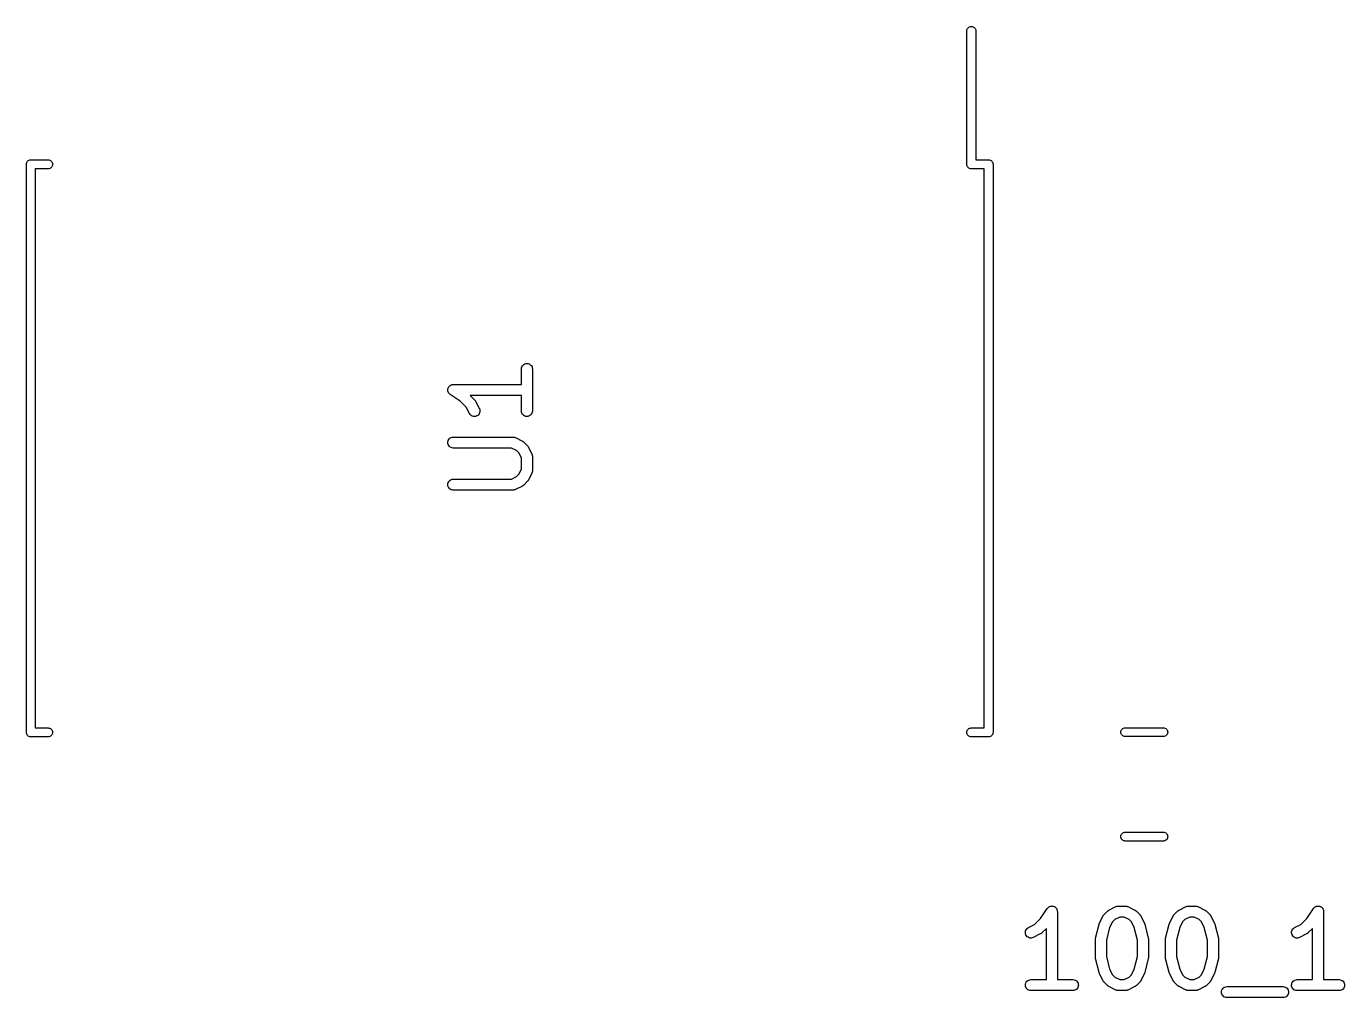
# Model space of a CAD drawing. Extents: x 2.47 to 8.87, y -5.61 to -1.57.
# Drawn here: x 3.26 to 3.965, y -3.005 to -2.485 of the extents above; entities that cross this region are included whole.
import ezdxf

# ---------------------------------------------------------------- set-up
doc = ezdxf.new("R2010")
doc.units = 0
doc.header["$MEASUREMENT"] = 0
doc.layers.add('BLACK', color=7, linetype='CONTINUOUS')

msp = doc.modelspace()

# ---------------------------------------------------------------- linework, layer by layer
at = {"layer": 'BLACK', "linetype": 'CONTINUOUS'}
for p, q in [((3.76329, -2.48706), (3.76332, -2.48671)), ((3.76329, -2.55852), (3.76329, -2.48706)), ((3.76332, -2.48671), (3.76345, -2.48627)), ((3.76345, -2.48627), (3.76367, -2.48586)), ((3.76367, -2.48586), (3.76397, -2.4855)), ((3.76397, -2.4855), (3.76433, -2.4852)), ((3.76433, -2.4852), (3.76474, -2.48498)), ((3.76474, -2.48498), (3.76518, -2.48485)), ((3.76518, -2.48485), (3.76565, -2.4848)), ((3.76565, -2.4848), (3.76611, -2.48485)), ((3.76611, -2.48485), (3.76656, -2.48498)), ((3.76656, -2.48498), (3.76697, -2.4852)), ((3.76697, -2.4852), (3.76733, -2.4855)), ((3.76733, -2.4855), (3.76762, -2.48586)), ((3.76762, -2.48586), (3.76784, -2.48627)), ((3.76784, -2.48627), (3.76798, -2.48671)), ((3.76798, -2.48671), (3.76801, -2.48706)), ((3.76801, -2.48706), (3.76801, -2.55627)), ((3.25993, -2.55863), (3.25997, -2.55817)), ((3.25994, -2.55875), (3.25993, -2.55863)), ((3.25994, -2.71048), (3.25994, -2.55875)), ((3.25997, -2.55817), (3.26011, -2.55772)), ((3.26011, -2.55772), (3.26033, -2.55731)), ((3.26033, -2.55731), (3.26062, -2.55695)), ((3.26062, -2.55695), (3.26098, -2.55666)), ((3.26098, -2.55666), (3.26139, -2.55644)), ((3.26139, -2.55644), (3.26184, -2.5563)), ((3.26184, -2.5563), (3.26218, -2.55627)), ((3.26218, -2.55627), (3.2623, -2.55626)), ((3.26218, -2.55627), (3.26218, -2.55627)), ((3.2623, -2.55626), (3.26242, -2.55627)), ((3.26242, -2.55627), (3.27167, -2.55627)), ((3.27167, -2.56099), (3.26466, -2.56099)), ((3.26466, -2.56099), (3.26466, -2.86021)), ((3.27167, -2.55627), (3.27202, -2.5563)), ((3.27202, -2.56096), (3.27167, -2.56099)), ((3.27202, -2.5563), (3.27246, -2.55644)), ((3.27246, -2.56082), (3.27202, -2.56096)), ((3.27246, -2.55644), (3.27287, -2.55666)), ((3.27287, -2.56061), (3.27246, -2.56082)), ((3.27287, -2.55666), (3.27323, -2.55695)), ((3.27323, -2.56031), (3.27287, -2.56061)), ((3.27323, -2.55695), (3.27353, -2.55731)), ((3.27353, -2.55995), (3.27323, -2.56031)), ((3.27353, -2.55731), (3.27375, -2.55772)), ((3.27375, -2.55954), (3.27353, -2.55995)), ((3.27375, -2.55772), (3.27388, -2.55817)), ((3.27388, -2.55909), (3.27375, -2.55954)), ((3.27388, -2.55817), (3.27393, -2.55863)), ((3.27393, -2.55863), (3.27388, -2.55909)), ((3.76327, -2.55863), (3.76329, -2.55852)), ((3.76332, -2.55909), (3.76327, -2.55863)), ((3.76345, -2.55954), (3.76332, -2.55909)), ((3.76367, -2.55995), (3.76345, -2.55954)), ((3.76397, -2.56031), (3.76367, -2.55995)), ((3.76433, -2.56061), (3.76397, -2.56031)), ((3.76474, -2.56082), (3.76433, -2.56061)), ((3.76518, -2.56096), (3.76474, -2.56082)), ((3.76551, -2.56099), (3.76518, -2.56096)), ((3.76565, -2.56101), (3.76551, -2.56099)), ((3.76576, -2.56099), (3.76565, -2.56101)), ((3.77254, -2.56099), (3.76576, -2.56099)), ((3.76801, -2.55627), (3.77478, -2.55627)), ((3.77254, -2.71048), (3.77254, -2.56099)), ((3.77478, -2.55627), (3.7749, -2.55626)), ((3.7749, -2.55626), (3.77502, -2.55627)), ((3.77502, -2.55627), (3.77536, -2.5563)), ((3.77536, -2.5563), (3.77581, -2.55644)), ((3.77581, -2.55644), (3.77622, -2.55666)), ((3.77622, -2.55666), (3.77658, -2.55695)), ((3.77658, -2.55695), (3.77687, -2.55731)), ((3.77687, -2.55731), (3.77709, -2.55772)), ((3.77709, -2.55772), (3.77723, -2.55817)), ((3.77723, -2.55817), (3.77727, -2.55863)), ((3.77727, -2.55863), (3.77726, -2.55875)), ((3.77726, -2.55875), (3.77726, -2.86245)), ((3.5251, -2.66697), (3.52537, -2.66646)), ((3.52537, -2.66646), (3.52574, -2.66602)), ((3.52574, -2.66602), (3.52619, -2.66566)), ((3.52619, -2.66566), (3.5267, -2.66539)), ((3.5267, -2.66539), (3.52726, -2.66523)), ((3.52726, -2.66523), (3.52783, -2.66518)), ((3.52783, -2.66518), (3.5284, -2.66524)), ((3.5284, -2.66524), (3.52895, -2.66541)), ((3.52895, -2.66541), (3.52946, -2.66568)), ((3.52946, -2.66568), (3.52991, -2.66605)), ((3.52991, -2.66605), (3.53027, -2.66649)), ((3.53027, -2.66649), (3.53054, -2.667)), ((3.52486, -2.66809), (3.52492, -2.66752)), ((3.52486, -2.66813), (3.52486, -2.66809)), ((3.52486, -2.67642), (3.52486, -2.66813)), ((3.52492, -2.66752), (3.5251, -2.66697)), ((3.53054, -2.667), (3.53071, -2.66756)), ((3.53071, -2.66756), (3.53076, -2.66813)), ((3.53076, -2.66813), (3.53076, -2.69063)), ((3.48549, -2.67935), (3.48552, -2.67907)), ((3.48549, -2.67936), (3.48549, -2.67935)), ((3.48549, -2.67935), (3.48549, -2.67935)), ((3.48551, -2.67965), (3.48549, -2.67936)), ((3.48554, -2.67993), (3.48551, -2.67965)), ((3.48552, -2.67907), (3.48555, -2.67878)), ((3.48562, -2.68021), (3.48554, -2.67993)), ((3.48554, -2.67993), (3.48554, -2.67993)), ((3.48554, -2.67993), (3.48554, -2.67993)), ((3.48555, -2.67878), (3.48564, -2.6785)), ((3.48555, -2.67878), (3.48555, -2.67878)), ((3.48555, -2.67878), (3.48555, -2.67878)), ((3.4857, -2.68048), (3.48562, -2.68021)), ((3.48564, -2.6785), (3.48572, -2.67823)), ((3.48583, -2.68073), (3.4857, -2.68048)), ((3.4857, -2.68048), (3.4857, -2.68048)), ((3.4857, -2.68048), (3.4857, -2.68048)), ((3.48572, -2.67823), (3.48586, -2.67797)), ((3.48572, -2.67823), (3.48572, -2.67823)), ((3.48572, -2.67823), (3.48572, -2.67823)), ((3.48597, -2.68099), (3.48583, -2.68073)), ((3.48586, -2.67797), (3.48599, -2.67773)), ((3.48599, -2.67772), (3.48618, -2.6775)), ((3.48599, -2.67773), (3.48599, -2.67772)), ((3.48599, -2.67772), (3.48599, -2.67772)), ((3.48618, -2.6775), (3.48636, -2.67728)), ((3.48636, -2.67728), (3.48659, -2.67709)), ((3.48636, -2.67728), (3.48636, -2.67728)), ((3.48636, -2.67728), (3.48636, -2.67728)), ((3.48659, -2.67709), (3.48681, -2.67692)), ((3.48681, -2.67692), (3.48707, -2.67678)), ((3.48681, -2.67692), (3.48681, -2.67692)), ((3.48681, -2.67692), (3.48681, -2.67692)), ((3.48707, -2.67678), (3.48731, -2.67665)), ((3.48731, -2.67665), (3.48732, -2.67665)), ((3.48732, -2.67665), (3.48759, -2.67657)), ((3.48732, -2.67665), (3.48732, -2.67665)), ((3.48759, -2.67657), (3.48787, -2.67648)), ((3.48787, -2.67648), (3.48816, -2.67645)), ((3.48787, -2.67648), (3.48787, -2.67648)), ((3.48787, -2.67648), (3.48787, -2.67648)), ((3.48816, -2.67645), (3.48844, -2.67642)), ((3.48844, -2.67642), (3.52486, -2.67642)), ((3.48615, -2.68122), (3.48597, -2.68099)), ((3.48597, -2.68099), (3.48597, -2.68099)), ((3.48597, -2.68099), (3.48597, -2.68099)), ((3.48633, -2.68144), (3.48615, -2.68122)), ((3.48655, -2.68163), (3.48633, -2.68144)), ((3.48633, -2.68144), (3.48633, -2.68144)), ((3.48633, -2.68144), (3.48633, -2.68144)), ((3.48677, -2.68181), (3.48655, -2.68163)), ((3.4868, -2.68183), (3.48677, -2.68181)), ((3.48677, -2.68181), (3.48677, -2.68181)), ((3.48677, -2.68181), (3.48677, -2.68181)), ((3.48677, -2.68181), (3.48677, -2.68181)), ((3.49218, -2.68542), (3.4868, -2.68183)), ((3.49539, -2.68863), (3.49218, -2.68542)), ((3.52486, -2.68233), (3.49744, -2.68233)), ((3.49744, -2.68233), (3.4999, -2.68479)), ((3.4999, -2.68479), (3.49993, -2.68482)), ((3.49993, -2.68482), (3.50003, -2.68495)), ((3.50003, -2.68495), (3.50015, -2.68507)), ((3.50015, -2.68507), (3.50021, -2.68517)), ((3.50021, -2.68517), (3.50029, -2.68527)), ((3.50029, -2.68527), (3.50037, -2.68542)), ((3.50037, -2.68542), (3.50046, -2.68556)), ((3.50046, -2.68556), (3.50233, -2.68931)), ((3.52486, -2.69063), (3.52486, -2.68233)), ((3.49705, -2.69195), (3.49539, -2.68863)), ((3.49735, -2.69243), (3.49705, -2.69195)), ((3.49775, -2.69285), (3.49735, -2.69243)), ((3.49822, -2.69319), (3.49775, -2.69285)), ((3.49875, -2.69342), (3.49822, -2.69319)), ((3.49931, -2.69355), (3.49875, -2.69342)), ((3.49988, -2.69357), (3.49931, -2.69355)), ((3.50045, -2.69348), (3.49988, -2.69357)), ((3.50099, -2.69328), (3.50045, -2.69348)), ((3.50148, -2.69297), (3.50099, -2.69328)), ((3.5019, -2.69258), (3.50148, -2.69297)), ((3.50224, -2.69211), (3.5019, -2.69258)), ((3.50248, -2.69159), (3.50224, -2.69211)), ((3.50233, -2.68931), (3.50235, -2.68934)), ((3.50235, -2.68934), (3.50255, -2.68988)), ((3.50261, -2.69103), (3.50248, -2.69159)), ((3.50255, -2.68988), (3.50264, -2.69045)), ((3.50264, -2.69045), (3.50261, -2.69103)), ((3.52491, -2.6912), (3.52486, -2.69063)), ((3.52508, -2.69175), (3.52491, -2.6912)), ((3.52535, -2.69226), (3.52508, -2.69175)), ((3.52572, -2.69271), (3.52535, -2.69226)), ((3.52616, -2.69307), (3.52572, -2.69271)), ((3.52667, -2.69335), (3.52616, -2.69307)), ((3.52722, -2.69352), (3.52667, -2.69335)), ((3.52779, -2.69358), (3.52722, -2.69352)), ((3.52836, -2.69353), (3.52779, -2.69358)), ((3.52892, -2.69336), (3.52836, -2.69353)), ((3.52943, -2.6931), (3.52892, -2.69336)), ((3.52988, -2.69274), (3.52943, -2.6931)), ((3.53025, -2.69229), (3.52988, -2.69274)), ((3.53052, -2.69179), (3.53025, -2.69229)), ((3.5307, -2.69124), (3.53052, -2.69179)), ((3.53076, -2.69067), (3.5307, -2.69124)), ((3.53076, -2.69063), (3.53076, -2.69067)), ((3.48549, -2.70748), (3.48555, -2.70691)), ((3.48554, -2.70805), (3.48549, -2.70748)), ((3.4857, -2.70861), (3.48554, -2.70805)), ((3.48555, -2.70691), (3.48572, -2.70635)), ((3.48597, -2.70912), (3.4857, -2.70861)), ((3.48572, -2.70635), (3.48599, -2.70585)), ((3.48633, -2.70957), (3.48597, -2.70912)), ((3.48599, -2.70585), (3.48636, -2.7054)), ((3.48636, -2.7054), (3.48681, -2.70504)), ((3.48681, -2.70504), (3.48731, -2.70477)), ((3.48731, -2.70477), (3.48787, -2.7046)), ((3.48787, -2.7046), (3.48844, -2.70455)), ((3.48844, -2.70455), (3.52031, -2.70455)), ((3.52031, -2.70455), (3.52035, -2.70455)), ((3.52035, -2.70455), (3.52044, -2.70456)), ((3.52044, -2.70456), (3.52053, -2.70455)), ((3.52053, -2.70455), (3.52072, -2.70459)), ((3.52072, -2.70459), (3.52093, -2.70461)), ((3.52093, -2.70461), (3.52101, -2.70464)), ((3.52101, -2.70464), (3.52109, -2.70465)), ((3.52109, -2.70465), (3.52128, -2.70472)), ((3.52128, -2.70472), (3.52147, -2.70479)), ((3.52147, -2.70479), (3.52155, -2.70483)), ((3.52155, -2.70483), (3.52163, -2.70486)), ((3.52163, -2.70486), (3.52538, -2.70673)), ((3.52538, -2.70673), (3.52542, -2.70675)), ((3.52542, -2.70675), (3.52556, -2.70684)), ((3.52556, -2.70684), (3.5257, -2.70692)), ((3.5257, -2.70692), (3.5258, -2.707)), ((3.5258, -2.707), (3.5259, -2.70707)), ((3.5259, -2.70707), (3.52602, -2.70718)), ((3.52602, -2.70718), (3.52615, -2.70729)), ((3.52615, -2.70729), (3.52802, -2.70916)), ((3.25994, -2.86245), (3.25994, -2.71048)), ((3.25994, -2.71048), (3.25994, -2.71048)), ((3.48677, -2.70994), (3.48633, -2.70957)), ((3.48728, -2.71021), (3.48677, -2.70994)), ((3.48783, -2.71039), (3.48728, -2.71021)), ((3.4884, -2.71045), (3.48783, -2.71039)), ((3.48844, -2.71045), (3.4884, -2.71045)), ((3.51961, -2.71045), (3.48844, -2.71045)), ((3.52231, -2.7118), (3.51961, -2.71045)), ((3.52351, -2.713), (3.52231, -2.7118)), ((3.52486, -2.7157), (3.52351, -2.713)), ((3.52486, -2.7218), (3.52486, -2.7157)), ((3.52802, -2.70916), (3.52805, -2.70919)), ((3.52805, -2.70919), (3.52816, -2.70932)), ((3.52816, -2.70932), (3.52827, -2.70944)), ((3.52827, -2.70944), (3.52834, -2.70954)), ((3.52834, -2.70954), (3.52841, -2.70964)), ((3.52841, -2.70964), (3.52849, -2.70979)), ((3.52849, -2.70979), (3.52858, -2.70993)), ((3.52858, -2.70993), (3.53045, -2.71368)), ((3.53045, -2.71368), (3.53047, -2.71371)), ((3.53047, -2.71371), (3.5305, -2.7138)), ((3.5305, -2.7138), (3.53054, -2.71387)), ((3.53054, -2.71387), (3.5306, -2.71407)), ((3.5306, -2.71407), (3.53067, -2.71426)), ((3.53067, -2.71426), (3.53068, -2.71434)), ((3.53068, -2.71434), (3.53071, -2.71442)), ((3.53071, -2.71442), (3.53073, -2.71463)), ((3.53073, -2.71463), (3.53076, -2.71482)), ((3.53076, -2.71482), (3.53075, -2.71491)), ((3.53075, -2.71491), (3.53076, -2.715)), ((3.53076, -2.715), (3.53076, -2.7225)), ((3.77254, -2.86021), (3.77254, -2.71048)), ((3.77254, -2.71048), (3.77254, -2.71048)), ((3.52351, -2.7245), (3.52486, -2.7218)), ((3.53067, -2.72319), (3.53066, -2.72328)), ((3.5307, -2.72311), (3.53067, -2.72319)), ((3.53072, -2.72291), (3.5307, -2.72311)), ((3.53076, -2.72271), (3.53072, -2.72291)), ((3.53076, -2.72254), (3.53075, -2.72262)), ((3.53075, -2.72262), (3.53076, -2.72271)), ((3.53076, -2.7225), (3.53076, -2.72254)), ((3.48549, -2.72998), (3.48555, -2.7294)), ((3.48554, -2.73055), (3.48549, -2.72998)), ((3.48555, -2.7294), (3.48572, -2.72885)), ((3.48572, -2.72885), (3.48599, -2.72835)), ((3.48599, -2.72835), (3.48636, -2.7279)), ((3.48636, -2.7279), (3.48681, -2.72754)), ((3.48681, -2.72754), (3.48731, -2.72727)), ((3.48731, -2.72727), (3.48787, -2.7271)), ((3.48787, -2.7271), (3.48844, -2.72704)), ((3.48844, -2.72704), (3.51961, -2.72704)), ((3.51961, -2.72704), (3.52231, -2.72569)), ((3.52231, -2.72569), (3.52351, -2.7245)), ((3.52612, -2.73024), (3.52599, -2.73034)), ((3.52615, -2.73021), (3.52612, -2.73024)), ((3.52802, -2.72833), (3.52615, -2.73021)), ((3.52813, -2.72821), (3.52802, -2.72833)), ((3.52824, -2.72809), (3.52813, -2.72821)), ((3.52831, -2.72798), (3.52824, -2.72809)), ((3.52839, -2.72789), (3.52831, -2.72798)), ((3.52847, -2.72774), (3.52839, -2.72789)), ((3.52856, -2.7276), (3.52847, -2.72774)), ((3.52858, -2.72757), (3.52856, -2.7276)), ((3.53045, -2.72382), (3.52858, -2.72757)), ((3.53048, -2.72374), (3.53045, -2.72382)), ((3.53052, -2.72366), (3.53048, -2.72374)), ((3.53059, -2.72347), (3.53052, -2.72366)), ((3.53066, -2.72328), (3.53059, -2.72347)), ((3.4857, -2.7311), (3.48554, -2.73055)), ((3.48597, -2.73161), (3.4857, -2.7311)), ((3.48633, -2.73206), (3.48597, -2.73161)), ((3.48677, -2.73243), (3.48633, -2.73206)), ((3.48728, -2.73271), (3.48677, -2.73243)), ((3.48783, -2.73288), (3.48728, -2.73271)), ((3.4884, -2.73295), (3.48783, -2.73288)), ((3.48844, -2.73295), (3.4884, -2.73295)), ((3.52031, -2.73295), (3.48844, -2.73295)), ((3.5204, -2.73294), (3.52031, -2.73295)), ((3.52048, -2.73294), (3.5204, -2.73294)), ((3.52068, -2.73291), (3.52048, -2.73294)), ((3.52088, -2.73289), (3.52068, -2.73291)), ((3.52097, -2.73287), (3.52088, -2.73289)), ((3.52105, -2.73285), (3.52097, -2.73287)), ((3.52124, -2.73278), (3.52105, -2.73285)), ((3.52144, -2.73273), (3.52124, -2.73278)), ((3.52151, -2.73269), (3.52144, -2.73273)), ((3.52159, -2.73266), (3.52151, -2.73269)), ((3.52163, -2.73264), (3.52159, -2.73266)), ((3.52538, -2.73076), (3.52163, -2.73264)), ((3.52552, -2.73067), (3.52538, -2.73076)), ((3.52567, -2.7306), (3.52552, -2.73067)), ((3.52576, -2.73052), (3.52567, -2.7306)), ((3.52587, -2.73046), (3.52576, -2.73052)), ((3.52599, -2.73034), (3.52587, -2.73046)), ((3.25993, -2.86257), (3.25994, -2.86245)), ((3.25997, -2.86303), (3.25993, -2.86257)), ((3.26011, -2.86348), (3.25997, -2.86303)), ((3.26033, -2.86389), (3.26011, -2.86348)), ((3.26062, -2.86425), (3.26033, -2.86389)), ((3.26098, -2.86454), (3.26062, -2.86425)), ((3.26466, -2.86021), (3.27167, -2.86021)), ((3.27167, -2.86021), (3.27202, -2.86024)), ((3.27202, -2.86024), (3.27246, -2.86038)), ((3.27246, -2.86038), (3.27287, -2.86059)), ((3.27287, -2.86059), (3.27323, -2.86089)), ((3.27323, -2.86425), (3.27287, -2.86454)), ((3.27323, -2.86089), (3.27353, -2.86125)), ((3.27353, -2.86389), (3.27323, -2.86425)), ((3.27353, -2.86125), (3.27375, -2.86166)), ((3.27375, -2.86348), (3.27353, -2.86389)), ((3.27375, -2.86166), (3.27388, -2.86211)), ((3.27388, -2.86303), (3.27375, -2.86348)), ((3.27388, -2.86211), (3.27393, -2.86257)), ((3.27393, -2.86257), (3.27388, -2.86303)), ((3.76327, -2.86257), (3.76332, -2.86211)), ((3.76332, -2.86303), (3.76327, -2.86257)), ((3.76332, -2.86211), (3.76345, -2.86166)), ((3.76345, -2.86348), (3.76332, -2.86303)), ((3.76345, -2.86166), (3.76367, -2.86125)), ((3.76367, -2.86389), (3.76345, -2.86348)), ((3.76367, -2.86125), (3.76397, -2.86089)), ((3.76397, -2.86425), (3.76367, -2.86389)), ((3.76397, -2.86089), (3.76433, -2.86059)), ((3.76433, -2.86454), (3.76397, -2.86425)), ((3.76433, -2.86059), (3.76474, -2.86038)), ((3.76474, -2.86038), (3.76518, -2.86024)), ((3.76518, -2.86024), (3.76553, -2.86021)), ((3.76553, -2.86021), (3.77254, -2.86021)), ((3.77658, -2.86425), (3.77622, -2.86454)), ((3.77687, -2.86389), (3.77658, -2.86425)), ((3.77709, -2.86348), (3.77687, -2.86389)), ((3.77723, -2.86303), (3.77709, -2.86348)), ((3.77726, -2.86268), (3.77723, -2.86303)), ((3.77726, -2.86245), (3.77727, -2.86257)), ((3.77727, -2.86257), (3.77726, -2.86268)), ((3.84565, -2.86245), (3.84569, -2.86198)), ((3.84569, -2.86291), (3.84565, -2.86245)), ((3.84569, -2.86198), (3.84583, -2.86154)), ((3.84583, -2.86336), (3.84569, -2.86291)), ((3.84583, -2.86154), (3.84605, -2.86113)), ((3.84605, -2.86377), (3.84583, -2.86336)), ((3.84605, -2.86113), (3.84634, -2.86077)), ((3.84634, -2.86413), (3.84605, -2.86377)), ((3.84634, -2.86077), (3.8467, -2.86047)), ((3.8467, -2.86442), (3.84634, -2.86413)), ((3.8467, -2.86047), (3.84711, -2.86025)), ((3.84711, -2.86025), (3.84756, -2.86012)), ((3.84756, -2.86012), (3.8479, -2.86009)), ((3.8479, -2.86009), (3.8685, -2.86009)), ((3.8685, -2.86009), (3.86884, -2.86012)), ((3.86884, -2.86012), (3.86929, -2.86025)), ((3.86929, -2.86025), (3.8697, -2.86047)), ((3.8697, -2.86047), (3.87006, -2.86077)), ((3.87006, -2.86413), (3.8697, -2.86442)), ((3.87006, -2.86077), (3.87035, -2.86113)), ((3.87035, -2.86377), (3.87006, -2.86413)), ((3.87035, -2.86113), (3.87057, -2.86154)), ((3.87057, -2.86336), (3.87035, -2.86377)), ((3.87057, -2.86154), (3.87071, -2.86198)), ((3.87071, -2.86291), (3.87057, -2.86336)), ((3.87071, -2.86198), (3.87075, -2.86245)), ((3.87075, -2.86245), (3.87071, -2.86291)), ((3.26139, -2.86476), (3.26098, -2.86454)), ((3.26184, -2.8649), (3.26139, -2.86476)), ((3.26218, -2.86493), (3.26184, -2.8649)), ((3.2623, -2.86494), (3.26218, -2.86493)), ((3.26218, -2.86493), (3.26218, -2.86493)), ((3.26242, -2.86493), (3.2623, -2.86494)), ((3.27167, -2.86493), (3.26242, -2.86493)), ((3.27202, -2.8649), (3.27167, -2.86493)), ((3.27246, -2.86476), (3.27202, -2.8649)), ((3.27287, -2.86454), (3.27246, -2.86476)), ((3.76474, -2.86476), (3.76433, -2.86454)), ((3.76518, -2.8649), (3.76474, -2.86476)), ((3.76553, -2.86493), (3.76518, -2.8649)), ((3.77478, -2.86493), (3.76553, -2.86493)), ((3.7749, -2.86494), (3.77478, -2.86493)), ((3.77536, -2.8649), (3.7749, -2.86494)), ((3.77581, -2.86476), (3.77536, -2.8649)), ((3.77622, -2.86454), (3.77581, -2.86476)), ((3.84711, -2.86464), (3.8467, -2.86442)), ((3.84756, -2.86478), (3.84711, -2.86464)), ((3.8479, -2.86481), (3.84756, -2.86478)), ((3.8685, -2.86481), (3.8479, -2.86481)), ((3.86884, -2.86478), (3.8685, -2.86481)), ((3.86929, -2.86464), (3.86884, -2.86478)), ((3.8697, -2.86442), (3.86929, -2.86464)), ((3.84565, -2.91835), (3.84569, -2.91789)), ((3.84569, -2.91882), (3.84565, -2.91835)), ((3.84569, -2.91789), (3.84583, -2.91744)), ((3.84583, -2.91926), (3.84569, -2.91882)), ((3.84583, -2.91744), (3.84605, -2.91703)), ((3.84605, -2.91967), (3.84583, -2.91926)), ((3.84605, -2.91703), (3.84634, -2.91667)), ((3.84634, -2.92003), (3.84605, -2.91967)), ((3.84634, -2.91667), (3.8467, -2.91638)), ((3.8467, -2.92033), (3.84634, -2.92003)), ((3.8467, -2.91638), (3.84711, -2.91616)), ((3.84711, -2.92055), (3.8467, -2.92033)), ((3.84711, -2.91616), (3.84756, -2.91602)), ((3.84756, -2.92068), (3.84711, -2.92055)), ((3.84756, -2.91602), (3.8479, -2.91599)), ((3.8479, -2.92071), (3.84756, -2.92068)), ((3.8479, -2.91599), (3.8685, -2.91599)), ((3.8685, -2.92071), (3.8479, -2.92071)), ((3.8685, -2.91599), (3.86884, -2.91602)), ((3.86884, -2.92068), (3.8685, -2.92071)), ((3.86884, -2.91602), (3.86929, -2.91616)), ((3.86929, -2.92055), (3.86884, -2.92068)), ((3.86929, -2.91616), (3.8697, -2.91638)), ((3.8697, -2.92033), (3.86929, -2.92055)), ((3.8697, -2.91638), (3.87006, -2.91667)), ((3.87006, -2.92003), (3.8697, -2.92033)), ((3.87006, -2.91667), (3.87035, -2.91703)), ((3.87035, -2.91967), (3.87006, -2.92003)), ((3.87035, -2.91703), (3.87057, -2.91744)), ((3.87057, -2.91926), (3.87035, -2.91967)), ((3.87057, -2.91744), (3.87071, -2.91789)), ((3.87071, -2.91882), (3.87057, -2.91926)), ((3.87071, -2.91789), (3.87075, -2.91835)), ((3.87075, -2.91835), (3.87071, -2.91882)), ((3.80693, -2.95614), (3.80714, -2.95597)), ((3.80714, -2.95597), (3.80714, -2.95597)), ((3.80714, -2.95597), (3.80715, -2.95597)), ((3.80715, -2.95597), (3.80741, -2.95583)), ((3.80741, -2.95583), (3.80765, -2.9557)), ((3.80765, -2.9557), (3.80765, -2.9557)), ((3.80765, -2.9557), (3.80766, -2.9557)), ((3.80766, -2.9557), (3.80794, -2.95562)), ((3.80794, -2.95562), (3.80821, -2.95554)), ((3.80821, -2.95554), (3.80849, -2.95551)), ((3.80821, -2.95554), (3.80821, -2.95554)), ((3.80821, -2.95554), (3.80821, -2.95554)), ((3.80849, -2.95551), (3.80878, -2.95549)), ((3.80878, -2.95549), (3.80878, -2.95549)), ((3.80878, -2.95549), (3.80908, -2.95552)), ((3.80878, -2.95549), (3.80878, -2.95549)), ((3.80908, -2.95552), (3.80935, -2.95555)), ((3.80935, -2.95555), (3.80935, -2.95555)), ((3.80935, -2.95555), (3.80936, -2.95555)), ((3.80936, -2.95555), (3.80965, -2.95564)), ((3.80965, -2.95564), (3.8099, -2.95572)), ((3.8099, -2.95572), (3.80991, -2.95572)), ((3.80991, -2.95572), (3.80991, -2.95572)), ((3.80991, -2.95572), (3.81016, -2.95586)), ((3.81016, -2.95586), (3.81041, -2.95599)), ((3.81041, -2.95599), (3.81041, -2.95599)), ((3.81041, -2.95599), (3.81041, -2.95599)), ((3.81041, -2.95599), (3.81063, -2.95618)), ((3.83931, -2.95767), (3.84306, -2.9558)), ((3.84306, -2.9558), (3.8431, -2.95578)), ((3.8431, -2.95578), (3.84318, -2.95575)), ((3.84318, -2.95575), (3.84325, -2.95571)), ((3.84325, -2.95571), (3.84345, -2.95565)), ((3.84345, -2.95565), (3.84364, -2.95558)), ((3.84364, -2.95558), (3.84372, -2.95557)), ((3.84372, -2.95557), (3.84381, -2.95554)), ((3.84381, -2.95554), (3.84401, -2.95552)), ((3.84401, -2.95552), (3.84421, -2.95549)), ((3.84421, -2.95549), (3.84429, -2.9555)), ((3.84429, -2.9555), (3.84438, -2.95549)), ((3.84438, -2.95549), (3.84813, -2.95549)), ((3.84813, -2.95549), (3.84817, -2.95549)), ((3.84817, -2.95549), (3.84826, -2.9555)), ((3.84826, -2.9555), (3.84834, -2.9555)), ((3.84834, -2.9555), (3.84854, -2.95553)), ((3.84854, -2.95553), (3.84874, -2.95555)), ((3.84874, -2.95555), (3.84883, -2.95558)), ((3.84883, -2.95558), (3.84891, -2.95559)), ((3.84891, -2.95559), (3.8491, -2.95567)), ((3.8491, -2.95567), (3.84929, -2.95573)), ((3.84929, -2.95573), (3.84937, -2.95577)), ((3.84937, -2.95577), (3.84945, -2.9558)), ((3.84945, -2.9558), (3.8532, -2.95767)), ((3.8768, -2.95767), (3.88055, -2.9558)), ((3.88055, -2.9558), (3.88059, -2.95578)), ((3.88059, -2.95578), (3.88067, -2.95575)), ((3.88067, -2.95575), (3.88075, -2.95571)), ((3.88075, -2.95571), (3.88094, -2.95565)), ((3.88094, -2.95565), (3.88113, -2.95558)), ((3.88113, -2.95558), (3.88122, -2.95557)), ((3.88122, -2.95557), (3.8813, -2.95554)), ((3.8813, -2.95554), (3.8815, -2.95552)), ((3.8815, -2.95552), (3.8817, -2.95549)), ((3.8817, -2.95549), (3.88179, -2.9555)), ((3.88179, -2.9555), (3.88187, -2.95549)), ((3.88187, -2.95549), (3.88562, -2.95549)), ((3.88562, -2.95549), (3.88567, -2.95549)), ((3.88567, -2.95549), (3.88575, -2.9555)), ((3.88575, -2.9555), (3.88584, -2.9555)), ((3.88584, -2.9555), (3.88604, -2.95553)), ((3.88604, -2.95553), (3.88624, -2.95555)), ((3.88624, -2.95555), (3.88632, -2.95558)), ((3.88632, -2.95558), (3.88641, -2.95559)), ((3.88641, -2.95559), (3.8866, -2.95567)), ((3.8866, -2.95567), (3.88679, -2.95573)), ((3.88679, -2.95573), (3.88686, -2.95577)), ((3.88686, -2.95577), (3.88694, -2.9558)), ((3.88694, -2.9558), (3.89069, -2.95767)), ((3.94941, -2.95614), (3.94962, -2.95597)), ((3.94962, -2.95597), (3.94963, -2.95597)), ((3.94963, -2.95597), (3.9499, -2.95583)), ((3.94963, -2.95597), (3.94963, -2.95597)), ((3.9499, -2.95583), (3.95013, -2.9557)), ((3.95013, -2.9557), (3.95014, -2.9557)), ((3.95014, -2.9557), (3.95042, -2.95562)), ((3.95014, -2.9557), (3.95014, -2.9557)), ((3.95042, -2.95562), (3.95069, -2.95554)), ((3.95069, -2.95554), (3.95098, -2.95551)), ((3.95069, -2.95554), (3.95069, -2.95554)), ((3.95069, -2.95554), (3.95069, -2.95554)), ((3.95098, -2.95551), (3.95126, -2.95549)), ((3.95126, -2.95549), (3.95127, -2.95549)), ((3.95126, -2.95549), (3.95126, -2.95549)), ((3.95127, -2.95549), (3.95156, -2.95552)), ((3.95156, -2.95552), (3.95183, -2.95555)), ((3.95183, -2.95555), (3.95184, -2.95555)), ((3.95184, -2.95555), (3.95184, -2.95555)), ((3.95184, -2.95555), (3.95213, -2.95564)), ((3.95213, -2.95564), (3.95239, -2.95572)), ((3.95239, -2.95572), (3.95239, -2.95572)), ((3.95239, -2.95572), (3.95239, -2.95572)), ((3.95239, -2.95572), (3.95265, -2.95586)), ((3.95265, -2.95586), (3.95289, -2.95599)), ((3.95289, -2.95599), (3.95289, -2.95599)), ((3.95289, -2.95599), (3.9529, -2.95599)), ((3.9529, -2.95599), (3.95312, -2.95618)), ((3.79951, -2.96539), (3.80271, -2.96218)), ((3.80271, -2.96218), (3.8063, -2.9568)), ((3.8063, -2.9568), (3.80632, -2.95677)), ((3.80632, -2.95677), (3.80632, -2.95677)), ((3.80632, -2.95677), (3.80632, -2.95677)), ((3.80632, -2.95677), (3.80633, -2.95677)), ((3.80633, -2.95677), (3.80651, -2.95655)), ((3.80651, -2.95655), (3.80669, -2.95633)), ((3.80669, -2.95633), (3.80669, -2.95633)), ((3.80669, -2.95633), (3.8067, -2.95633)), ((3.8067, -2.95633), (3.80693, -2.95614)), ((3.81063, -2.95618), (3.81085, -2.95636)), ((3.81085, -2.95636), (3.81086, -2.95636)), ((3.81086, -2.95636), (3.81086, -2.95636)), ((3.81086, -2.95636), (3.81105, -2.9566)), ((3.81105, -2.9566), (3.81122, -2.95681)), ((3.81122, -2.95681), (3.81122, -2.95681)), ((3.81122, -2.95681), (3.81122, -2.95681)), ((3.81122, -2.95681), (3.81137, -2.95708)), ((3.81137, -2.95708), (3.81149, -2.95731)), ((3.81149, -2.95731), (3.81149, -2.95732)), ((3.81149, -2.95732), (3.81149, -2.95732)), ((3.81149, -2.95732), (3.81157, -2.9576)), ((3.81157, -2.9576), (3.81166, -2.95787)), ((3.81166, -2.95787), (3.81166, -2.95787)), ((3.81166, -2.95787), (3.81166, -2.95787)), ((3.81166, -2.95787), (3.81168, -2.95816)), ((3.81168, -2.95816), (3.81171, -2.95844)), ((3.81171, -2.95844), (3.81171, -2.99486)), ((3.83424, -2.96462), (3.83611, -2.96087)), ((3.83611, -2.96087), (3.83613, -2.96083)), ((3.83613, -2.96083), (3.83622, -2.96069)), ((3.83622, -2.96069), (3.8363, -2.96055)), ((3.8363, -2.96055), (3.83638, -2.96045)), ((3.83638, -2.96045), (3.83645, -2.96035)), ((3.83645, -2.96035), (3.83656, -2.96023)), ((3.83656, -2.96023), (3.83667, -2.9601)), ((3.83667, -2.9601), (3.83854, -2.95823)), ((3.83854, -2.95823), (3.83857, -2.9582)), ((3.83857, -2.9582), (3.8387, -2.95809)), ((3.8387, -2.95809), (3.83882, -2.95798)), ((3.83882, -2.95798), (3.83893, -2.95792)), ((3.83893, -2.95792), (3.83902, -2.95784)), ((3.83902, -2.95784), (3.83917, -2.95776)), ((3.83917, -2.95776), (3.83931, -2.95767)), ((3.84238, -2.96274), (3.84118, -2.96394)), ((3.84508, -2.96139), (3.84238, -2.96274)), ((3.84743, -2.96139), (3.84508, -2.96139)), ((3.85013, -2.96274), (3.84743, -2.96139)), ((3.85133, -2.96394), (3.85013, -2.96274)), ((3.8532, -2.95767), (3.85324, -2.95769)), ((3.85324, -2.95769), (3.85337, -2.95778)), ((3.85337, -2.95778), (3.85352, -2.95786)), ((3.85352, -2.95786), (3.85362, -2.95794)), ((3.85362, -2.95794), (3.85372, -2.95801)), ((3.85372, -2.95801), (3.85384, -2.95812)), ((3.85384, -2.95812), (3.85397, -2.95823)), ((3.85397, -2.95823), (3.85584, -2.9601)), ((3.85584, -2.9601), (3.85587, -2.96013)), ((3.85587, -2.96013), (3.85597, -2.96026)), ((3.85597, -2.96026), (3.85609, -2.96038)), ((3.85609, -2.96038), (3.85615, -2.96049)), ((3.85615, -2.96049), (3.85623, -2.96058)), ((3.85623, -2.96058), (3.85631, -2.96073)), ((3.85631, -2.96073), (3.85639, -2.96087)), ((3.85639, -2.96087), (3.85827, -2.96462)), ((3.87173, -2.96462), (3.87361, -2.96087)), ((3.87361, -2.96087), (3.87363, -2.96083)), ((3.87363, -2.96083), (3.87372, -2.96069)), ((3.87372, -2.96069), (3.8738, -2.96055)), ((3.8738, -2.96055), (3.87387, -2.96045)), ((3.87387, -2.96045), (3.87394, -2.96035)), ((3.87394, -2.96035), (3.87406, -2.96023)), ((3.87406, -2.96023), (3.87416, -2.9601)), ((3.87416, -2.9601), (3.87604, -2.95823)), ((3.87604, -2.95823), (3.87607, -2.9582)), ((3.87607, -2.9582), (3.8762, -2.95809)), ((3.8762, -2.95809), (3.87632, -2.95798)), ((3.87632, -2.95798), (3.87642, -2.95792)), ((3.87642, -2.95792), (3.87652, -2.95784)), ((3.87652, -2.95784), (3.87666, -2.95776)), ((3.87666, -2.95776), (3.8768, -2.95767)), ((3.87987, -2.96274), (3.87868, -2.96394)), ((3.88257, -2.96139), (3.87987, -2.96274)), ((3.88493, -2.96139), (3.88257, -2.96139)), ((3.88762, -2.96274), (3.88493, -2.96139)), ((3.88882, -2.96394), (3.88762, -2.96274)), ((3.89069, -2.95767), (3.89073, -2.95769)), ((3.89073, -2.95769), (3.89087, -2.95778)), ((3.89087, -2.95778), (3.89102, -2.95786)), ((3.89102, -2.95786), (3.89111, -2.95794)), ((3.89111, -2.95794), (3.89121, -2.95801)), ((3.89121, -2.95801), (3.89133, -2.95812)), ((3.89133, -2.95812), (3.89146, -2.95823)), ((3.89146, -2.95823), (3.89334, -2.9601)), ((3.89334, -2.9601), (3.89337, -2.96013)), ((3.89337, -2.96013), (3.89347, -2.96026)), ((3.89347, -2.96026), (3.89358, -2.96038)), ((3.89358, -2.96038), (3.89365, -2.96049)), ((3.89365, -2.96049), (3.89372, -2.96058)), ((3.89372, -2.96058), (3.8938, -2.96073)), ((3.8938, -2.96073), (3.89389, -2.96087)), ((3.89389, -2.96087), (3.89576, -2.96462)), ((3.94199, -2.96539), (3.9452, -2.96218)), ((3.9452, -2.96218), (3.94878, -2.9568)), ((3.94878, -2.9568), (3.9488, -2.95677)), ((3.9488, -2.95677), (3.9488, -2.95677)), ((3.9488, -2.95677), (3.9488, -2.95677)), ((3.9488, -2.95677), (3.94881, -2.95677)), ((3.94881, -2.95677), (3.94899, -2.95655)), ((3.94899, -2.95655), (3.94918, -2.95633)), ((3.94918, -2.95633), (3.94941, -2.95614)), ((3.94918, -2.95633), (3.94918, -2.95633)), ((3.94918, -2.95633), (3.94918, -2.95633)), ((3.95312, -2.95618), (3.95334, -2.95636)), ((3.95334, -2.95636), (3.95334, -2.95636)), ((3.95334, -2.95636), (3.95334, -2.95636)), ((3.95334, -2.95636), (3.95353, -2.9566)), ((3.95353, -2.9566), (3.9537, -2.95681)), ((3.9537, -2.95681), (3.9537, -2.95681)), ((3.9537, -2.95681), (3.9537, -2.95681)), ((3.9537, -2.95681), (3.95385, -2.95708)), ((3.95385, -2.95708), (3.95397, -2.95731)), ((3.95397, -2.95731), (3.95397, -2.95732)), ((3.95397, -2.95732), (3.95397, -2.95732)), ((3.95397, -2.95732), (3.95406, -2.9576)), ((3.95406, -2.9576), (3.95414, -2.95787)), ((3.95414, -2.95787), (3.95414, -2.95787)), ((3.95414, -2.95787), (3.95414, -2.95787)), ((3.95414, -2.95787), (3.95417, -2.95816)), ((3.95417, -2.95816), (3.95419, -2.95844)), ((3.95419, -2.95844), (3.95419, -2.99486)), ((3.79456, -2.96988), (3.79458, -2.96931)), ((3.79466, -2.97045), (3.79456, -2.96988)), ((3.79458, -2.96931), (3.79471, -2.96875)), ((3.79471, -2.96875), (3.79495, -2.96822)), ((3.79495, -2.96822), (3.79528, -2.96775)), ((3.79528, -2.96775), (3.7957, -2.96735)), ((3.7957, -2.96735), (3.79619, -2.96705)), ((3.79619, -2.96705), (3.79951, -2.96539)), ((3.80307, -2.97015), (3.80296, -2.97021)), ((3.80319, -2.97003), (3.80307, -2.97015)), ((3.80332, -2.96993), (3.80319, -2.97003)), ((3.80335, -2.9699), (3.80332, -2.96993)), ((3.80581, -2.96744), (3.80335, -2.9699)), ((3.80581, -2.99486), (3.80581, -2.96744)), ((3.83214, -2.97272), (3.83402, -2.96522)), ((3.83402, -2.96522), (3.83403, -2.96518)), ((3.83403, -2.96516), (3.83413, -2.9649)), ((3.83403, -2.96517), (3.83403, -2.96516)), ((3.83403, -2.96518), (3.83403, -2.96517)), ((3.83413, -2.9649), (3.83423, -2.96464)), ((3.83423, -2.96463), (3.83424, -2.96462)), ((3.83423, -2.96464), (3.83423, -2.96463)), ((3.83967, -2.96697), (3.83796, -2.9738)), ((3.84118, -2.96394), (3.83967, -2.96697)), ((3.85284, -2.96697), (3.85133, -2.96394)), ((3.85455, -2.9738), (3.85284, -2.96697)), ((3.85827, -2.96462), (3.85829, -2.96466)), ((3.85829, -2.96466), (3.85829, -2.96467)), ((3.85829, -2.96467), (3.8583, -2.96468)), ((3.8583, -2.96468), (3.85839, -2.96494)), ((3.85839, -2.96494), (3.85849, -2.9652)), ((3.85849, -2.9652), (3.85849, -2.96521)), ((3.85849, -2.96521), (3.85849, -2.96522)), ((3.85849, -2.96522), (3.86037, -2.97272)), ((3.86964, -2.97272), (3.87151, -2.96522)), ((3.87151, -2.96522), (3.87152, -2.96518)), ((3.87152, -2.96518), (3.87153, -2.96517)), ((3.87153, -2.96516), (3.87163, -2.9649)), ((3.87153, -2.96517), (3.87153, -2.96516)), ((3.87163, -2.9649), (3.87172, -2.96464)), ((3.87172, -2.96464), (3.87173, -2.96463)), ((3.87173, -2.96463), (3.87173, -2.96462)), ((3.87716, -2.96697), (3.87545, -2.9738)), ((3.87868, -2.96394), (3.87716, -2.96697)), ((3.89034, -2.96697), (3.88882, -2.96394)), ((3.89205, -2.9738), (3.89034, -2.96697)), ((3.89576, -2.96462), (3.89578, -2.96466)), ((3.89578, -2.96466), (3.89579, -2.96467)), ((3.89579, -2.96467), (3.89579, -2.96468)), ((3.89579, -2.96468), (3.89589, -2.96494)), ((3.89589, -2.96494), (3.89598, -2.9652)), ((3.89598, -2.9652), (3.89598, -2.96521)), ((3.89598, -2.96521), (3.89599, -2.96522)), ((3.89599, -2.96522), (3.89786, -2.97272)), ((3.93705, -2.96988), (3.93706, -2.96931)), ((3.93714, -2.97045), (3.93705, -2.96988)), ((3.93706, -2.96931), (3.93719, -2.96875)), ((3.93719, -2.96875), (3.93743, -2.96822)), ((3.93743, -2.96822), (3.93777, -2.96775)), ((3.93777, -2.96775), (3.93818, -2.96735)), ((3.93818, -2.96735), (3.93867, -2.96705)), ((3.93867, -2.96705), (3.94199, -2.96539)), ((3.94555, -2.97015), (3.94545, -2.97021)), ((3.94567, -2.97003), (3.94555, -2.97015)), ((3.9458, -2.96993), (3.94567, -2.97003)), ((3.94583, -2.9699), (3.9458, -2.96993)), ((3.94829, -2.96744), (3.94583, -2.9699)), ((3.94829, -2.99486), (3.94829, -2.96744)), ((3.79486, -2.97099), (3.79466, -2.97045)), ((3.79516, -2.97148), (3.79486, -2.97099)), ((3.79556, -2.9719), (3.79516, -2.97148)), ((3.79602, -2.97224), (3.79556, -2.9719)), ((3.79655, -2.97248), (3.79602, -2.97224)), ((3.79711, -2.97261), (3.79655, -2.97248)), ((3.79768, -2.97264), (3.79711, -2.97261)), ((3.79825, -2.97255), (3.79768, -2.97264)), ((3.79879, -2.97235), (3.79825, -2.97255)), ((3.79883, -2.97233), (3.79879, -2.97235)), ((3.80258, -2.97046), (3.79883, -2.97233)), ((3.80272, -2.97037), (3.80258, -2.97046)), ((3.80287, -2.97029), (3.80272, -2.97037)), ((3.80296, -2.97021), (3.80287, -2.97029)), ((3.83205, -2.9734), (3.83206, -2.97334)), ((3.83205, -2.97344), (3.83205, -2.9734)), ((3.83205, -2.98281), (3.83205, -2.97344)), ((3.83206, -2.97329), (3.83209, -2.97306)), ((3.83206, -2.97334), (3.83206, -2.97329)), ((3.83209, -2.97306), (3.83212, -2.97282)), ((3.83212, -2.97282), (3.83213, -2.97277)), ((3.83213, -2.97277), (3.83214, -2.97272)), ((3.83796, -2.9738), (3.83796, -2.98245)), ((3.85455, -2.98245), (3.85455, -2.9738)), ((3.86037, -2.97272), (3.86038, -2.97276)), ((3.86038, -2.97276), (3.86038, -2.97281)), ((3.86038, -2.97281), (3.8604, -2.97286)), ((3.8604, -2.97286), (3.86042, -2.9731)), ((3.86042, -2.9731), (3.86045, -2.97333)), ((3.86045, -2.97333), (3.86045, -2.97339)), ((3.86045, -2.97339), (3.86046, -2.97344)), ((3.86046, -2.97344), (3.86046, -2.98281)), ((3.86955, -2.97329), (3.86959, -2.97306)), ((3.86955, -2.97334), (3.86955, -2.97329)), ((3.86955, -2.9734), (3.86955, -2.97334)), ((3.86955, -2.97344), (3.86955, -2.9734)), ((3.86955, -2.98281), (3.86955, -2.97344)), ((3.86959, -2.97306), (3.86961, -2.97282)), ((3.86961, -2.97282), (3.86963, -2.97277)), ((3.86963, -2.97277), (3.86964, -2.97272)), ((3.87545, -2.9738), (3.87545, -2.98245)), ((3.89205, -2.98245), (3.89205, -2.9738)), ((3.89786, -2.97272), (3.89787, -2.97276)), ((3.89787, -2.97276), (3.89788, -2.97281)), ((3.89788, -2.97281), (3.89789, -2.97286)), ((3.89789, -2.97286), (3.89792, -2.9731)), ((3.89792, -2.9731), (3.89795, -2.97333)), ((3.89795, -2.97333), (3.89795, -2.97339)), ((3.89795, -2.97339), (3.89795, -2.97344)), ((3.89795, -2.97344), (3.89795, -2.98281)), ((3.93734, -2.97099), (3.93714, -2.97045)), ((3.93765, -2.97148), (3.93734, -2.97099)), ((3.93804, -2.9719), (3.93765, -2.97148)), ((3.93851, -2.97224), (3.93804, -2.9719)), ((3.93903, -2.97248), (3.93851, -2.97224)), ((3.93959, -2.97261), (3.93903, -2.97248)), ((3.94017, -2.97264), (3.93959, -2.97261)), ((3.94074, -2.97255), (3.94017, -2.97264)), ((3.94128, -2.97235), (3.94074, -2.97255)), ((3.94131, -2.97233), (3.94128, -2.97235)), ((3.94506, -2.97046), (3.94131, -2.97233)), ((3.9452, -2.97037), (3.94506, -2.97046)), ((3.94535, -2.97029), (3.9452, -2.97037)), ((3.94545, -2.97021), (3.94535, -2.97029)), ((3.83206, -2.98286), (3.83205, -2.98281)), ((3.83205, -2.98292), (3.83206, -2.98286)), ((3.83209, -2.98315), (3.83205, -2.98292)), ((3.83211, -2.98339), (3.83209, -2.98315)), ((3.83212, -2.98344), (3.83211, -2.98339)), ((3.83213, -2.98349), (3.83212, -2.98344)), ((3.83214, -2.98353), (3.83213, -2.98349)), ((3.83402, -2.99103), (3.83214, -2.98353)), ((3.83796, -2.98245), (3.83967, -2.98928)), ((3.85284, -2.98928), (3.85455, -2.98245)), ((3.86037, -2.98353), (3.85849, -2.99103)), ((3.86038, -2.98348), (3.86037, -2.98353)), ((3.86039, -2.98343), (3.86038, -2.98348)), ((3.86042, -2.98319), (3.86039, -2.98343)), ((3.86045, -2.98296), (3.86042, -2.98319)), ((3.86046, -2.98285), (3.86045, -2.98291)), ((3.86045, -2.98291), (3.86045, -2.98296)), ((3.86046, -2.98281), (3.86046, -2.98285)), ((3.86955, -2.98286), (3.86955, -2.98281)), ((3.86955, -2.98292), (3.86955, -2.98286)), ((3.86958, -2.98315), (3.86955, -2.98292)), ((3.8696, -2.98339), (3.86958, -2.98315)), ((3.86962, -2.98344), (3.8696, -2.98339)), ((3.86963, -2.98349), (3.86962, -2.98344)), ((3.86964, -2.98353), (3.86963, -2.98349)), ((3.87151, -2.99103), (3.86964, -2.98353)), ((3.87545, -2.98245), (3.87716, -2.98928)), ((3.89034, -2.98928), (3.89205, -2.98245)), ((3.89786, -2.98353), (3.89599, -2.99103)), ((3.89787, -2.98348), (3.89786, -2.98353)), ((3.89789, -2.98343), (3.89787, -2.98348)), ((3.89791, -2.98319), (3.89789, -2.98343)), ((3.89795, -2.98296), (3.89791, -2.98319)), ((3.89795, -2.98285), (3.89794, -2.98291)), ((3.89794, -2.98291), (3.89795, -2.98296)), ((3.89795, -2.98281), (3.89795, -2.98285)), ((3.83402, -2.99104), (3.83402, -2.99103)), ((3.83402, -2.99105), (3.83402, -2.99104)), ((3.83412, -2.99131), (3.83402, -2.99105)), ((3.83421, -2.99157), (3.83412, -2.99131)), ((3.83967, -2.98928), (3.84118, -2.99231)), ((3.85133, -2.99231), (3.85284, -2.98928)), ((3.85838, -2.99135), (3.85828, -2.99161)), ((3.85848, -2.99109), (3.85838, -2.99135)), ((3.85849, -2.99103), (3.85848, -2.99107)), ((3.85848, -2.99107), (3.85848, -2.99108)), ((3.85848, -2.99108), (3.85848, -2.99109)), ((3.87152, -2.99104), (3.87151, -2.99103)), ((3.87152, -2.99105), (3.87152, -2.99104)), ((3.87161, -2.99131), (3.87152, -2.99105)), ((3.8717, -2.99157), (3.87161, -2.99131)), ((3.87716, -2.98928), (3.87868, -2.99231)), ((3.88882, -2.99231), (3.89034, -2.98928)), ((3.89587, -2.99135), (3.89578, -2.99161)), ((3.89597, -2.99109), (3.89587, -2.99135)), ((3.89598, -2.99107), (3.89597, -2.99108)), ((3.89597, -2.99108), (3.89597, -2.99109)), ((3.89599, -2.99103), (3.89598, -2.99107)), ((3.79456, -2.99779), (3.79462, -2.99722)), ((3.79461, -2.99836), (3.79456, -2.99779)), ((3.79477, -2.99892), (3.79461, -2.99836)), ((3.79462, -2.99722), (3.79479, -2.99667)), ((3.79479, -2.99667), (3.79506, -2.99616)), ((3.79506, -2.99616), (3.79543, -2.99572)), ((3.79543, -2.99572), (3.79588, -2.99535)), ((3.79588, -2.99535), (3.79639, -2.99508)), ((3.79639, -2.99508), (3.79694, -2.99491)), ((3.79694, -2.99491), (3.79751, -2.99486)), ((3.79751, -2.99486), (3.80581, -2.99486)), ((3.81171, -2.99486), (3.82001, -2.99486)), ((3.82001, -2.99486), (3.82005, -2.99486)), ((3.82005, -2.99486), (3.82062, -2.99492)), ((3.82062, -2.99492), (3.82117, -2.9951)), ((3.82117, -2.9951), (3.82168, -2.99537)), ((3.82168, -2.99537), (3.82212, -2.99574)), ((3.82212, -2.99574), (3.82248, -2.99619)), ((3.82248, -2.99619), (3.82275, -2.9967)), ((3.8229, -2.9984), (3.82273, -2.99895)), ((3.82275, -2.9967), (3.82291, -2.99726)), ((3.82296, -2.99783), (3.8229, -2.9984)), ((3.82291, -2.99726), (3.82296, -2.99783)), ((3.83422, -2.99158), (3.83421, -2.99157)), ((3.83422, -2.99159), (3.83422, -2.99158)), ((3.83424, -2.99163), (3.83422, -2.99159)), ((3.83611, -2.99538), (3.83424, -2.99163)), ((3.8362, -2.99552), (3.83611, -2.99538)), ((3.83628, -2.99567), (3.8362, -2.99552)), ((3.83636, -2.99577), (3.83628, -2.99567)), ((3.83642, -2.99587), (3.83636, -2.99577)), ((3.83653, -2.99599), (3.83642, -2.99587)), ((3.83664, -2.99612), (3.83653, -2.99599)), ((3.83667, -2.99615), (3.83664, -2.99612)), ((3.83854, -2.99802), (3.83667, -2.99615)), ((3.83867, -2.99813), (3.83854, -2.99802)), ((3.83879, -2.99824), (3.83867, -2.99813)), ((3.83889, -2.99831), (3.83879, -2.99824)), ((3.83899, -2.99839), (3.83889, -2.99831)), ((3.83913, -2.99847), (3.83899, -2.99839)), ((3.84118, -2.99231), (3.84238, -2.99351)), ((3.84238, -2.99351), (3.84508, -2.99486)), ((3.84508, -2.99486), (3.84743, -2.99486)), ((3.84743, -2.99486), (3.85013, -2.99351)), ((3.85013, -2.99351), (3.85133, -2.99231)), ((3.85349, -2.99841), (3.85334, -2.99849)), ((3.85358, -2.99834), (3.85349, -2.99841)), ((3.85369, -2.99827), (3.85358, -2.99834)), ((3.85381, -2.99816), (3.85369, -2.99827)), ((3.85394, -2.99805), (3.85381, -2.99816)), ((3.85397, -2.99802), (3.85394, -2.99805)), ((3.85584, -2.99615), (3.85397, -2.99802)), ((3.85595, -2.99602), (3.85584, -2.99615)), ((3.85606, -2.9959), (3.85595, -2.99602)), ((3.85613, -2.9958), (3.85606, -2.9959)), ((3.85621, -2.9957), (3.85613, -2.9958)), ((3.85629, -2.99556), (3.85621, -2.9957)), ((3.85638, -2.99542), (3.85629, -2.99556)), ((3.85639, -2.99538), (3.85638, -2.99542)), ((3.85827, -2.99163), (3.85639, -2.99538)), ((3.85828, -2.99161), (3.85827, -2.99162)), ((3.85827, -2.99162), (3.85827, -2.99163)), ((3.87171, -2.99158), (3.8717, -2.99157)), ((3.87172, -2.99159), (3.87171, -2.99158)), ((3.87173, -2.99163), (3.87172, -2.99159)), ((3.87361, -2.99538), (3.87173, -2.99163)), ((3.8737, -2.99552), (3.87361, -2.99538)), ((3.87377, -2.99567), (3.8737, -2.99552)), ((3.87385, -2.99576), (3.87377, -2.99567)), ((3.87392, -2.99587), (3.87385, -2.99576)), ((3.87403, -2.99599), (3.87392, -2.99587)), ((3.87413, -2.99612), (3.87403, -2.99599)), ((3.87416, -2.99615), (3.87413, -2.99612)), ((3.87604, -2.99802), (3.87416, -2.99615)), ((3.87617, -2.99813), (3.87604, -2.99802)), ((3.87628, -2.99824), (3.87617, -2.99813)), ((3.87639, -2.99831), (3.87628, -2.99824)), ((3.87648, -2.99839), (3.87639, -2.99831)), ((3.87663, -2.99847), (3.87648, -2.99839)), ((3.87868, -2.99231), (3.87987, -2.99351)), ((3.87987, -2.99351), (3.88257, -2.99486)), ((3.88257, -2.99486), (3.88493, -2.99486)), ((3.88493, -2.99486), (3.88762, -2.99351)), ((3.88762, -2.99351), (3.88882, -2.99231)), ((3.89098, -2.99841), (3.89083, -2.99849)), ((3.89108, -2.99834), (3.89098, -2.99841)), ((3.89118, -2.99827), (3.89108, -2.99834)), ((3.8913, -2.99816), (3.89118, -2.99827)), ((3.89143, -2.99805), (3.8913, -2.99816)), ((3.89146, -2.99802), (3.89143, -2.99805)), ((3.89334, -2.99615), (3.89146, -2.99802)), ((3.89344, -2.99602), (3.89334, -2.99615)), ((3.89356, -2.9959), (3.89344, -2.99602)), ((3.89362, -2.9958), (3.89356, -2.9959)), ((3.8937, -2.9957), (3.89362, -2.9958)), ((3.89378, -2.99556), (3.8937, -2.9957)), ((3.89387, -2.99542), (3.89378, -2.99556)), ((3.89389, -2.99538), (3.89387, -2.99542)), ((3.89576, -2.99163), (3.89389, -2.99538)), ((3.89577, -2.99162), (3.89576, -2.99163)), ((3.89578, -2.99161), (3.89577, -2.99162)), ((3.93704, -2.99779), (3.9371, -2.99722)), ((3.93709, -2.99836), (3.93704, -2.99779)), ((3.93725, -2.99892), (3.93709, -2.99836)), ((3.9371, -2.99722), (3.93727, -2.99667)), ((3.93727, -2.99667), (3.93754, -2.99616)), ((3.93754, -2.99616), (3.93791, -2.99572)), ((3.93791, -2.99572), (3.93836, -2.99535)), ((3.93836, -2.99535), (3.93887, -2.99508)), ((3.93887, -2.99508), (3.93942, -2.99491)), ((3.93942, -2.99491), (3.93999, -2.99486)), ((3.93999, -2.99486), (3.94829, -2.99486)), ((3.95419, -2.99486), (3.96249, -2.99486)), ((3.96249, -2.99486), (3.96253, -2.99486)), ((3.96253, -2.99486), (3.9631, -2.99492)), ((3.9631, -2.99492), (3.96365, -2.9951)), ((3.96365, -2.9951), (3.96416, -2.99537)), ((3.96416, -2.99537), (3.9646, -2.99574)), ((3.9646, -2.99574), (3.96496, -2.99619)), ((3.96496, -2.99619), (3.96523, -2.9967)), ((3.96538, -2.9984), (3.96521, -2.99895)), ((3.96523, -2.9967), (3.96539, -2.99726)), ((3.96544, -2.99783), (3.96538, -2.9984)), ((3.96539, -2.99726), (3.96544, -2.99783)), ((3.79504, -2.99943), (3.79477, -2.99892)), ((3.7954, -2.99988), (3.79504, -2.99943)), ((3.79584, -3.00025), (3.7954, -2.99988)), ((3.79635, -3.00052), (3.79584, -3.00025)), ((3.7969, -3.0007), (3.79635, -3.00052)), ((3.79747, -3.00076), (3.7969, -3.0007)), ((3.79751, -3.00076), (3.79747, -3.00076)), ((3.82001, -3.00076), (3.79751, -3.00076)), ((3.82058, -3.00071), (3.82001, -3.00076)), ((3.82113, -3.00054), (3.82058, -3.00071)), ((3.82164, -3.00027), (3.82113, -3.00054)), ((3.82209, -2.99991), (3.82164, -3.00027)), ((3.82246, -2.99946), (3.82209, -2.99991)), ((3.82273, -2.99895), (3.82246, -2.99946)), ((3.83927, -2.99856), (3.83913, -2.99847)), ((3.83931, -2.99858), (3.83927, -2.99856)), ((3.84306, -3.00045), (3.83931, -2.99858)), ((3.84314, -3.00048), (3.84306, -3.00045)), ((3.84322, -3.00052), (3.84314, -3.00048)), ((3.84341, -3.00059), (3.84322, -3.00052)), ((3.8436, -3.00066), (3.84341, -3.00059)), ((3.84368, -3.00067), (3.8436, -3.00066)), ((3.84377, -3.0007), (3.84368, -3.00067)), ((3.84397, -3.00072), (3.84377, -3.0007)), ((3.84416, -3.00076), (3.84397, -3.00072)), ((3.84425, -3.00075), (3.84416, -3.00076)), ((3.84434, -3.00076), (3.84425, -3.00075)), ((3.84438, -3.00076), (3.84434, -3.00076)), ((3.84813, -3.00076), (3.84438, -3.00076)), ((3.84822, -3.00075), (3.84813, -3.00076)), ((3.8483, -3.00076), (3.84822, -3.00075)), ((3.8485, -3.00073), (3.8483, -3.00076)), ((3.8487, -3.00071), (3.8485, -3.00073)), ((3.84879, -3.00068), (3.8487, -3.00071)), ((3.84887, -3.00067), (3.84879, -3.00068)), ((3.84906, -3.0006), (3.84887, -3.00067)), ((3.84925, -3.00054), (3.84906, -3.0006)), ((3.84933, -3.0005), (3.84925, -3.00054)), ((3.84941, -3.00047), (3.84933, -3.0005)), ((3.84945, -3.00045), (3.84941, -3.00047)), ((3.8532, -2.99858), (3.84945, -3.00045)), ((3.85334, -2.99849), (3.8532, -2.99858)), ((3.87677, -2.99856), (3.87663, -2.99847)), ((3.8768, -2.99858), (3.87677, -2.99856)), ((3.88055, -3.00045), (3.8768, -2.99858)), ((3.88064, -3.00048), (3.88055, -3.00045)), ((3.88071, -3.00052), (3.88064, -3.00048)), ((3.8809, -3.00059), (3.88071, -3.00052)), ((3.88109, -3.00066), (3.8809, -3.00059)), ((3.88118, -3.00067), (3.88109, -3.00066)), ((3.88126, -3.0007), (3.88118, -3.00067)), ((3.88146, -3.00072), (3.88126, -3.0007)), ((3.88166, -3.00076), (3.88146, -3.00072)), ((3.88175, -3.00075), (3.88166, -3.00076)), ((3.88183, -3.00076), (3.88175, -3.00075)), ((3.88187, -3.00076), (3.88183, -3.00076)), ((3.88562, -3.00076), (3.88187, -3.00076)), ((3.88571, -3.00075), (3.88562, -3.00076)), ((3.8858, -3.00076), (3.88571, -3.00075)), ((3.886, -3.00073), (3.8858, -3.00076)), ((3.8862, -3.00071), (3.886, -3.00073)), ((3.88628, -3.00068), (3.8862, -3.00071)), ((3.88637, -3.00067), (3.88628, -3.00068)), ((3.88656, -3.0006), (3.88637, -3.00067)), ((3.88675, -3.00054), (3.88656, -3.0006)), ((3.88683, -3.0005), (3.88675, -3.00054)), ((3.88691, -3.00047), (3.88683, -3.0005)), ((3.88694, -3.00045), (3.88691, -3.00047)), ((3.89069, -2.99858), (3.88694, -3.00045)), ((3.89083, -2.99849), (3.89069, -2.99858)), ((3.89954, -3.00154), (3.8996, -3.00097)), ((3.8996, -3.00211), (3.89954, -3.00154)), ((3.8996, -3.00097), (3.89978, -3.00042)), ((3.89976, -3.00267), (3.8996, -3.00211)), ((3.90003, -3.00318), (3.89976, -3.00267)), ((3.89978, -3.00042), (3.90005, -2.99991)), ((3.90039, -3.00363), (3.90003, -3.00318)), ((3.90005, -2.99991), (3.90042, -2.99946)), ((3.90083, -3.004), (3.90039, -3.00363)), ((3.90042, -2.99946), (3.90086, -2.9991)), ((3.90133, -3.00427), (3.90083, -3.004)), ((3.90086, -2.9991), (3.90137, -2.99883)), ((3.90188, -3.00445), (3.90133, -3.00427)), ((3.90137, -2.99883), (3.90192, -2.99866)), ((3.90246, -3.00451), (3.90188, -3.00445)), ((3.90192, -2.99866), (3.9025, -2.99861)), ((3.9025, -3.00451), (3.90246, -3.00451)), ((3.9025, -2.99861), (3.93249, -2.99861)), ((3.93249, -3.00451), (3.9025, -3.00451)), ((3.93249, -2.99861), (3.93253, -2.99861)), ((3.93307, -3.00446), (3.93249, -3.00451)), ((3.93253, -2.99861), (3.93311, -2.99867)), ((3.93362, -3.00429), (3.93307, -3.00446)), ((3.93311, -2.99867), (3.93366, -2.99885)), ((3.93413, -3.00402), (3.93362, -3.00429)), ((3.93366, -2.99885), (3.93416, -2.99912)), ((3.93457, -3.00365), (3.93413, -3.00402)), ((3.93416, -2.99912), (3.9346, -2.99949)), ((3.93494, -3.00321), (3.93457, -3.00365)), ((3.9346, -2.99949), (3.93496, -2.99994)), ((3.93522, -3.0027), (3.93494, -3.00321)), ((3.93496, -2.99994), (3.93523, -3.00045)), ((3.93539, -3.00215), (3.93522, -3.0027)), ((3.93523, -3.00045), (3.93539, -3.00101)), ((3.93539, -3.00101), (3.93545, -3.00158)), ((3.93545, -3.00158), (3.93539, -3.00215)), ((3.93752, -2.99943), (3.93725, -2.99892)), ((3.93788, -2.99988), (3.93752, -2.99943)), ((3.93832, -3.00025), (3.93788, -2.99988)), ((3.93883, -3.00052), (3.93832, -3.00025)), ((3.93938, -3.0007), (3.93883, -3.00052)), ((3.93995, -3.00076), (3.93938, -3.0007)), ((3.93999, -3.00076), (3.93995, -3.00076)), ((3.96249, -3.00076), (3.93999, -3.00076)), ((3.96306, -3.00071), (3.96249, -3.00076)), ((3.96361, -3.00054), (3.96306, -3.00071)), ((3.96412, -3.00027), (3.96361, -3.00054)), ((3.96457, -2.99991), (3.96412, -3.00027)), ((3.96494, -2.99946), (3.96457, -2.99991)), ((3.96521, -2.99895), (3.96494, -2.99946))]:
    msp.add_line(p, q, dxfattribs=at)

doc.saveas('drawing.dxf')
